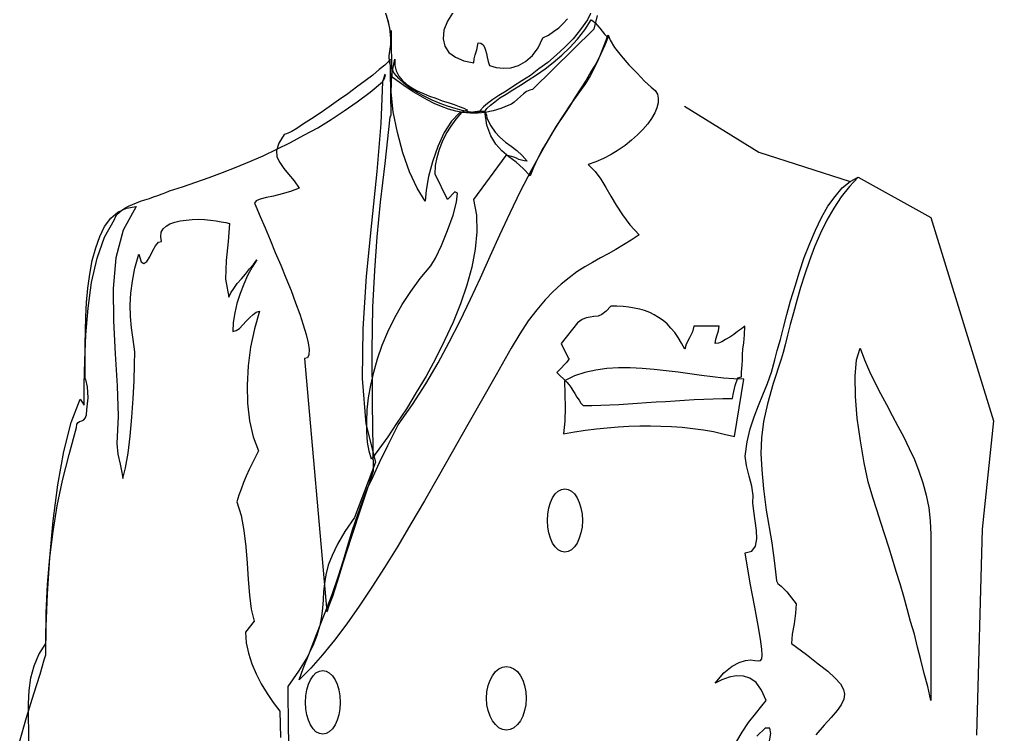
# Model space of a CAD drawing. Extents: x 3887 to 4506, y 5231 to 7083.
# Drawn here: x 3939 to 4506, y 6412 to 6828 of the extents above; entities that cross this region are included whole.
import ezdxf

# ---------------------------------------------------------------- set-up
doc = ezdxf.new("R2010")
doc.units = 0
doc.header["$LTSCALE"] = 1270
doc.header["$MEASUREMENT"] = 0
doc.layers.get('0').update_dxf_attribs({"linetype": 'CONTINUOUS'})

msp = doc.modelspace()

# ---------------------------------------------------------------- linework, layer by layer
at = {"linetype": 'CONTINUOUS'}
for p, q in [((4272.79, 6835.12), (4269.41, 6827.95)), ((4153.51, 6826.96), (4151.32, 6833.53)), ((4154.3, 6823.37), (4152.31, 6830.94)), ((4191.74, 6833.53), (4187.96, 6827.36)), ((4274.99, 6830.55), (4273.19, 6822.57)), ((4154.91, 6819.99), (4153.51, 6826.96)), ((4187.96, 6827.36), (4185.77, 6821.98)), ((4252.68, 6823.37), (4255.27, 6825.96)), ((4255.27, 6825.96), (4257.86, 6828.55)), ((4269.41, 6827.95), (4265.42, 6822.38)), ((4267.81, 6822.18), (4271.6, 6827.95)), ((4271.6, 6827.95), (4272.6, 6827.55)), ((4272.6, 6827.55), (4273.79, 6826.36)), ((4273.79, 6826.36), (4275.18, 6824.77)), ((4275.18, 6824.77), (4276.58, 6823.17)), ((4155.1, 6815.21), (4154.3, 6823.37)), ((4154.91, 6813.62), (4154.91, 6819.99)), ((4155.1, 6821.78), (4155.1, 6815.21)), ((4155.7, 6794.7), (4155.1, 6821.78)), ((4185.77, 6821.98), (4185.37, 6817)), ((4273.19, 6822.57), (4237.34, 6787.53)), ((4243.32, 6817.6), (4246.71, 6819.19)), ((4246.71, 6819.19), (4249.7, 6821.18)), ((4249.7, 6821.18), (4252.68, 6823.37)), ((4265.42, 6822.38), (4261.04, 6817)), ((4263.63, 6816.8), (4267.81, 6822.18)), ((4276.58, 6823.17), (4277.97, 6821.38)), ((4277.97, 6821.38), (4279.37, 6819.79)), ((4279.37, 6819.79), (4280.56, 6818.59)), ((4281.55, 6818.19), (4279.56, 6813.22)), ((4280.36, 6816.2), (4281.16, 6818.59)), ((4280.56, 6818.59), (4281.55, 6818.19)), ((4281.16, 6818.59), (4281.55, 6819.39)), ((4281.55, 6819.39), (4282.55, 6816.2)), ((4153.91, 6807.04), (4154.91, 6813.62)), ((4185.37, 6817), (4186.37, 6812.62)), ((4186.37, 6812.62), (4188.76, 6809.03)), ((4204.89, 6810.63), (4205.68, 6814.61)), ((4205.68, 6814.61), (4207.27, 6814.41)), ((4207.27, 6814.41), (4208.67, 6813.41)), ((4208.67, 6813.41), (4209.47, 6812.22)), ((4209.47, 6812.22), (4210.06, 6810.43)), ((4240.73, 6811.82), (4243.32, 6817.6)), ((4256.26, 6812.22), (4251.29, 6807.64)), ((4261.04, 6817), (4256.26, 6812.22)), ((4259.05, 6812.02), (4263.63, 6816.8)), ((4279.56, 6813.22), (4277.17, 6808.24)), ((4277.17, 6808.24), (4278.97, 6812.62)), ((4278.97, 6812.62), (4280.36, 6816.2)), ((4282.55, 6816.2), (4285.14, 6812.02)), ((4154.11, 6803.46), (4153.91, 6807.04)), ((4188.76, 6809.03), (4192.54, 6806.25)), ((4203.5, 6805.25), (4204.09, 6807.64)), ((4204.09, 6807.64), (4204.89, 6810.63)), ((4210.06, 6810.43), (4210.66, 6808.44)), ((4210.66, 6808.44), (4211.06, 6806.25)), ((4233.36, 6803.86), (4237.34, 6807.25)), ((4237.34, 6807.25), (4240.73, 6811.82)), ((4251.29, 6807.64), (4246.31, 6803.26)), ((4249.49, 6803.26), (4254.48, 6807.44)), ((4254.48, 6807.44), (4259.05, 6812.02)), ((4277.17, 6808.24), (4274.59, 6803.06)), ((4275.18, 6803.66), (4277.17, 6808.24)), ((4285.14, 6812.02), (4289.12, 6807.04)), ((4289.12, 6807.04), (4293.5, 6801.87)), ((4151.32, 6801.67), (4148.14, 6799.08)), ((4153.31, 6803.66), (4151.32, 6801.67)), ((4154.51, 6805.05), (4153.31, 6803.66)), ((4155.1, 6800.27), (4154.11, 6803.46)), ((4154.7, 6798.48), (4154.51, 6805.05)), ((4155.5, 6796.49), (4157.3, 6805.05)), ((4157.3, 6805.05), (4157.3, 6801.47)), ((4157.3, 6801.47), (4158.09, 6798.28)), ((4192.54, 6806.25), (4197.32, 6804.25)), ((4197.32, 6804.25), (4203.29, 6803.06)), ((4203.29, 6803.06), (4203.5, 6805.25)), ((4211.06, 6806.25), (4211.65, 6803.86)), ((4211.65, 6803.86), (4212.45, 6801.47)), ((4212.45, 6801.47), (4216.24, 6800.27)), ((4224.81, 6800.08), (4229.19, 6801.47)), ((4229.19, 6801.47), (4233.36, 6803.86)), ((4246.31, 6803.26), (4241.13, 6799.48)), ((4244.72, 6799.48), (4249.49, 6803.26)), ((4274.59, 6803.06), (4271.6, 6798.08)), ((4272.99, 6798.88), (4275.18, 6803.66)), ((4293.5, 6801.87), (4298.28, 6796.89)), ((4144.36, 6795.89), (4139.98, 6792.5)), ((4148.14, 6799.08), (4144.36, 6795.89)), ((4151.32, 6796.29), (4150.13, 6791.91)), ((4151.12, 6793.9), (4151.72, 6796.09)), ((4151.72, 6796.09), (4151.32, 6796.29)), ((4154.91, 6784.94), (4154.7, 6798.48)), ((4156.9, 6796.89), (4155.1, 6800.27)), ((4155.1, 6785.94), (4155.5, 6796.49)), ((4159.48, 6793.9), (4156.9, 6796.89)), ((4158.09, 6798.28), (4159.48, 6795.29)), ((4159.48, 6795.29), (4161.47, 6792.9)), ((4216.24, 6800.27), (4220.42, 6799.87)), ((4220.42, 6799.87), (4224.81, 6800.08)), ((4236.15, 6795.69), (4231.18, 6792.5)), ((4234.95, 6792.9), (4239.73, 6796.09)), ((4241.13, 6799.48), (4236.15, 6795.69)), ((4239.73, 6796.09), (4244.72, 6799.48)), ((4271.6, 6798.08), (4268.61, 6792.9)), ((4270.6, 6794.5), (4272.99, 6798.88)), ((4298.28, 6796.89), (4302.67, 6792.31)), ((4139.98, 6792.5), (4135, 6788.92)), ((4142.77, 6785.94), (4150.13, 6791.91)), ((4150.13, 6791.91), (4149.13, 6767.61)), ((4150.13, 6791.91), (4151.12, 6793.9)), ((4159.68, 6791.71), (4155.7, 6794.7)), ((4162.67, 6790.91), (4159.48, 6793.9)), ((4163.87, 6788.92), (4159.68, 6791.71)), ((4161.47, 6792.9), (4164.06, 6790.51)), ((4166.26, 6788.12), (4162.67, 6790.91)), ((4164.06, 6790.51), (4167.05, 6788.52)), ((4226, 6787.33), (4230.38, 6789.92)), ((4231.18, 6792.5), (4226.4, 6789.32)), ((4230.38, 6789.92), (4234.95, 6792.9)), ((4259.45, 6778.57), (4268.41, 6790.91)), ((4268.61, 6792.9), (4265.42, 6787.93)), ((4268.41, 6790.91), (4270.6, 6794.5)), ((4302.67, 6792.31), (4306.45, 6788.92)), ((4129.82, 6784.94), (4124.45, 6781.16)), ((4135, 6788.92), (4129.82, 6784.94)), ((4135.2, 6780.36), (4142.77, 6785.94)), ((4155.1, 6772.79), (4154.91, 6784.94)), ((4156.29, 6774.39), (4155.1, 6785.94)), ((4167.85, 6786.13), (4163.87, 6788.92)), ((4170.24, 6785.73), (4166.26, 6788.12)), ((4167.05, 6788.52), (4170.24, 6786.73)), ((4172.03, 6783.74), (4167.85, 6786.13)), ((4170.24, 6786.73), (4173.83, 6785.14)), ((4174.62, 6783.34), (4170.24, 6785.73)), ((4173.83, 6785.14), (4177.41, 6783.55)), ((4217.83, 6783.95), (4214.25, 6781.56)), ((4222.02, 6786.53), (4217.83, 6783.95)), ((4218.43, 6782.55), (4222.02, 6784.74)), ((4226.4, 6789.32), (4222.02, 6786.53)), ((4222.02, 6784.74), (4226, 6787.33)), ((4232.17, 6784.94), (4230.38, 6783.34)), ((4233.96, 6786.34), (4232.17, 6784.94)), ((4235.75, 6787.13), (4233.96, 6786.34)), ((4237.34, 6787.53), (4235.75, 6787.13)), ((4265.42, 6787.93), (4262.04, 6782.75)), ((4306.45, 6788.92), (4308.84, 6786.93)), ((4308.84, 6786.93), (4310.23, 6784.74)), ((4310.23, 6784.74), (4310.63, 6782.35)), ((4124.45, 6781.16), (4119.07, 6777.37)), ((4127.63, 6774.98), (4135.2, 6780.36)), ((4176.01, 6781.35), (4172.03, 6783.74)), ((4179, 6781.16), (4174.62, 6783.34)), ((4180.2, 6779.36), (4176.01, 6781.35)), ((4177.41, 6783.55), (4181.19, 6782.35)), ((4183.58, 6779.36), (4179, 6781.16)), ((4184.37, 6777.57), (4180.2, 6779.36)), ((4181.19, 6782.35), (4184.77, 6780.95)), ((4187.96, 6777.77), (4183.58, 6779.36)), ((4184.77, 6780.95), (4188.36, 6779.96)), ((4188.36, 6779.96), (4191.74, 6778.77)), ((4191.74, 6778.77), (4194.73, 6777.57)), ((4211.26, 6779.36), (4208.87, 6777.37)), ((4210.86, 6776.38), (4212.85, 6778.37)), ((4214.25, 6781.56), (4211.26, 6779.36)), ((4212.85, 6778.37), (4215.44, 6780.36)), ((4215.44, 6780.36), (4218.43, 6782.55)), ((4223.61, 6778.37), (4219.03, 6776.38)), ((4225.2, 6778.96), (4223.61, 6778.37)), ((4226.8, 6780.16), (4225.2, 6778.96)), ((4228.58, 6781.75), (4226.8, 6780.16)), ((4230.38, 6783.34), (4228.58, 6781.75)), ((4251.29, 6766.02), (4259.45, 6778.57)), ((4262.04, 6782.75), (4258.86, 6777.57)), ((4310.63, 6779.76), (4309.84, 6776.78)), ((4310.63, 6782.35), (4310.63, 6779.76)), ((4113.69, 6773.59), (4108.71, 6770.4)), ((4119.07, 6777.37), (4113.69, 6773.59)), ((4120.06, 6770), (4127.63, 6774.98)), ((4154.51, 6771.4), (4155.1, 6772.79)), ((4158.69, 6762.43), (4156.29, 6774.39)), ((4188.56, 6775.98), (4184.37, 6777.57)), ((4192.34, 6776.38), (4187.96, 6777.77)), ((4192.74, 6774.79), (4188.56, 6775.98)), ((4194.73, 6773.59), (4190.15, 6769.01)), ((4196.52, 6775.18), (4192.34, 6776.38)), ((4196.92, 6773.99), (4192.74, 6774.79)), ((4192.94, 6770.2), (4196.33, 6773.99)), ((4194.73, 6777.57), (4197.32, 6776.57)), ((4199.51, 6775.38), (4194.73, 6773.59)), ((4196.33, 6773.99), (4199.71, 6774.19)), ((4200.11, 6774.39), (4196.52, 6775.18)), ((4201.11, 6773.59), (4196.92, 6773.99)), ((4197.32, 6776.57), (4199.51, 6775.38)), ((4199.71, 6774.19), (4202.7, 6774.39)), ((4203.5, 6773.99), (4200.11, 6774.39)), ((4205.49, 6773.59), (4201.11, 6773.59)), ((4202.7, 6774.39), (4205.28, 6774.79)), ((4206.08, 6773.79), (4203.5, 6773.99)), ((4205.28, 6774.79), (4207.27, 6774.79)), ((4209.87, 6773.99), (4205.49, 6773.59)), ((4207.08, 6775.38), (4206.08, 6773.79)), ((4208.87, 6777.37), (4207.08, 6775.38)), ((4207.27, 6774.79), (4208.87, 6774.79)), ((4208.87, 6774.79), (4209.87, 6773.99)), ((4209.66, 6774.58), (4210.86, 6776.38)), ((4210.86, 6766.62), (4209.66, 6774.58)), ((4214.44, 6774.98), (4209.87, 6773.99)), ((4209.87, 6773.99), (4210.66, 6772.79)), ((4210.66, 6772.79), (4210.86, 6770.8)), ((4219.03, 6776.38), (4214.44, 6774.98)), ((4258.86, 6777.57), (4255.47, 6772.4)), ((4308.64, 6773.79), (4306.65, 6770.6)), ((4309.84, 6776.78), (4308.64, 6773.79)), ((4325.97, 6777.69), (4369.28, 6751.06)), ((4104.13, 6767.42), (4100.15, 6764.82)), ((4108.71, 6770.4), (4104.13, 6767.42)), ((4112.3, 6765.22), (4120.06, 6770)), ((4149.13, 6767.61), (4146.74, 6739.74)), ((4151.52, 6744.32), (4154.51, 6771.4)), ((4190.15, 6769.01), (4185.97, 6762.43)), ((4189.95, 6766.02), (4192.94, 6770.2)), ((4210.86, 6770.8), (4213.05, 6766.22)), ((4252.09, 6767.42), (4248.9, 6762.24)), ((4255.47, 6772.4), (4252.09, 6767.42)), ((4304.46, 6767.42), (4301.67, 6764.23)), ((4306.65, 6770.6), (4304.46, 6767.42)), ((4092.78, 6761.24), (4089.59, 6756.27)), ((4094.18, 6761.64), (4092.78, 6761.24)), ((4096.77, 6762.83), (4094.18, 6761.64)), ((4100.15, 6764.82), (4096.77, 6762.83)), ((4104.33, 6760.84), (4112.3, 6765.22)), ((4161.87, 6750.49), (4158.69, 6762.43)), ((4185.97, 6762.43), (4182.19, 6754.28)), ((4184.98, 6757.26), (4187.16, 6761.64)), ((4187.16, 6761.64), (4189.95, 6766.02)), ((4213.05, 6760.44), (4210.86, 6766.62)), ((4213.05, 6766.22), (4215.64, 6762.64)), ((4215.64, 6762.64), (4218.43, 6759.65)), ((4243.92, 6753.48), (4251.29, 6766.02)), ((4248.9, 6762.24), (4245.91, 6757.26)), ((4301.67, 6764.23), (4298.48, 6761.04)), ((4089.59, 6756.27), (4088.4, 6751.89)), ((4088.6, 6752.68), (4096.56, 6756.66)), ((4096.56, 6756.66), (4104.33, 6760.84)), ((4183.18, 6752.68), (4184.98, 6757.26)), ((4216.04, 6755.66), (4213.05, 6760.44)), ((4219.63, 6751.68), (4216.04, 6755.66)), ((4218.43, 6759.65), (4221.62, 6756.86)), ((4221.62, 6756.86), (4225, 6754.47)), ((4245.91, 6757.26), (4242.92, 6752.08)), ((4295.09, 6757.86), (4291.31, 6754.87)), ((4298.48, 6761.04), (4295.09, 6757.86)), ((4080.64, 6748.89), (4088.6, 6752.68)), ((4088.4, 6751.89), (4088.6, 6748.3)), ((4165.86, 6739.53), (4161.87, 6750.49)), ((4182.19, 6754.28), (4179.2, 6745.31)), ((4181.79, 6747.9), (4183.18, 6752.68)), ((4223.61, 6748.3), (4219.63, 6751.68)), ((4225, 6754.47), (4228.18, 6751.89)), ((4228.18, 6751.89), (4231.37, 6749.1)), ((4236.95, 6740.93), (4243.92, 6753.48)), ((4242.92, 6752.08), (4240.33, 6747.11)), ((4287.33, 6752.08), (4283.15, 6749.69)), ((4291.31, 6754.87), (4287.33, 6752.08)), ((4369.28, 6751.06), (4422.34, 6733.96)), ((4064.9, 6742.32), (4072.87, 6745.51)), ((4072.87, 6745.51), (4080.64, 6748.89)), ((4088.6, 6748.3), (4090.19, 6744.91)), ((4090.19, 6744.91), (4092.58, 6741.53)), ((4148.93, 6721.82), (4151.52, 6744.32)), ((4179.2, 6745.31), (4176.81, 6736.74)), ((4180.99, 6743.12), (4181.79, 6747.9)), ((4221.81, 6749.1), (4203.1, 6723.41)), ((4223.61, 6748.89), (4221.81, 6749.1)), ((4225.2, 6748.5), (4223.61, 6748.89)), ((4227.79, 6745.11), (4223.61, 6748.3)), ((4226.59, 6748.1), (4225.2, 6748.5)), ((4227.99, 6747.5), (4226.59, 6748.1)), ((4231.97, 6741.53), (4227.79, 6745.11)), ((4229.38, 6746.71), (4227.99, 6747.5)), ((4230.97, 6746.31), (4229.38, 6746.71)), ((4232.56, 6745.91), (4230.97, 6746.31)), ((4231.37, 6749.1), (4234.36, 6745.71)), ((4234.36, 6745.71), (4232.56, 6745.91)), ((4240.33, 6747.11), (4237.95, 6742.13)), ((4274.19, 6745.31), (4269.81, 6743.72)), ((4278.77, 6747.3), (4274.19, 6745.31)), ((4283.15, 6749.69), (4278.77, 6747.3)), ((4049.17, 6736.15), (4056.94, 6739.14)), ((4056.94, 6739.14), (4064.9, 6742.32)), ((4092.58, 6741.53), (4095.37, 6738.14)), ((4146.74, 6739.74), (4143.56, 6709.67)), ((4170.24, 6729.98), (4165.86, 6739.53)), ((4180.79, 6738.14), (4180.99, 6743.12)), ((4230.38, 6728.19), (4236.95, 6740.93)), ((4235.95, 6737.14), (4231.97, 6741.53)), ((4237.95, 6742.13), (4235.95, 6737.14)), ((4269.81, 6743.72), (4273.79, 6739.74)), ((4273.79, 6739.74), (4277.17, 6735.15)), ((4033.64, 6730.77), (4041.41, 6733.56)), ((4041.41, 6733.56), (4049.17, 6736.15)), ((4095.37, 6738.14), (4098.56, 6734.36)), ((4098.56, 6734.36), (4101.55, 6729.98)), ((4176.81, 6736.74), (4175.42, 6728.78)), ((4187.96, 6723.41), (4180.79, 6738.14)), ((4277.17, 6735.15), (4280.16, 6730.37)), ((4417.77, 6730.18), (4422.34, 6733.96)), ((4427.12, 6736.35), (4421.94, 6730.98)), ((4422.34, 6733.96), (4427.12, 6736.35)), ((4422.34, 6733.96), (4427.12, 6736.35)), ((4427.12, 6736.35), (4469.34, 6712.85)), ((4021.69, 6726.6), (4023.88, 6727.39)), ((4023.88, 6727.39), (4026.07, 6728.38)), ((4026.07, 6728.38), (4033.64, 6730.77)), ((4096.56, 6727.98), (4091.59, 6726.6)), ((4101.55, 6729.98), (4096.56, 6727.98)), ((4174.82, 6722.41), (4170.24, 6729.98)), ((4175.42, 6728.78), (4174.82, 6722.41)), ((4192.14, 6727.79), (4187.96, 6723.41)), ((4193.74, 6726.99), (4192.14, 6727.79)), ((4224.41, 6715.64), (4230.38, 6728.19)), ((4280.16, 6730.37), (4282.95, 6725.4)), ((4413.58, 6725.2), (4417.77, 6730.18)), ((4421.94, 6730.98), (4417.17, 6725)), ((4006.76, 6721.42), (4009.14, 6722.41)), ((4009.14, 6722.41), (4011.73, 6723.21)), ((4011.73, 6723.21), (4014.32, 6724)), ((4014.32, 6724), (4016.71, 6725)), ((4016.71, 6725), (4019.3, 6725.8)), ((4019.3, 6725.8), (4021.69, 6726.6)), ((4076.45, 6722.61), (4075.46, 6721.21)), ((4078.84, 6723.6), (4076.45, 6722.61)), ((4082.42, 6724.6), (4078.84, 6723.6)), ((4086.61, 6725.4), (4082.42, 6724.6)), ((4091.59, 6726.6), (4086.61, 6725.4)), ((4146.94, 6701.7), (4148.93, 6721.82)), ((4191.15, 6714.24), (4193.14, 6721.82)), ((4193.14, 6721.82), (4193.74, 6726.99)), ((4203.1, 6723.41), (4204.69, 6714.24)), ((4282.95, 6725.4), (4286.14, 6720.02)), ((4409.4, 6719.43), (4413.58, 6725.2)), ((4417.17, 6725), (4412.79, 6718.43)), ((3991.82, 6712.45), (3996, 6716.04)), ((3995.4, 6714.64), (3996.8, 6716.04)), ((3996, 6716.04), (4000.98, 6718.43)), ((3996.8, 6716.04), (3998.19, 6717.23)), ((3998.19, 6717.23), (3999.99, 6718.43)), ((4006.55, 6719.22), (3998.99, 6705.48)), ((3999.99, 6718.43), (4002.17, 6719.43)), ((4000.98, 6718.43), (4006.55, 6719.22)), ((4002.17, 6719.43), (4004.37, 6720.42)), ((4004.37, 6720.42), (4006.76, 6721.42)), ((4075.46, 6721.21), (4076.26, 6719.43)), ((4076.26, 6719.43), (4078.84, 6713.45)), ((4286.14, 6720.02), (4289.72, 6714.45)), ((4405.62, 6712.85), (4409.4, 6719.43)), ((4412.79, 6718.43), (4408.8, 6711.26)), ((3988.23, 6707.68), (3991.82, 6712.45)), ((3988.23, 6701.5), (3994.01, 6711.66)), ((3994.01, 6711.66), (3994.61, 6713.25)), ((3994.61, 6713.25), (3995.4, 6714.64)), ((4026.27, 6709.27), (4029.05, 6710.26)), ((4029.05, 6710.26), (4032.24, 6711.06)), ((4032.24, 6711.06), (4035.63, 6711.45)), ((4035.63, 6711.45), (4039.21, 6711.66)), ((4039.21, 6711.66), (4042.8, 6711.85)), ((4042.8, 6711.85), (4046.38, 6711.66)), ((4046.38, 6711.66), (4049.97, 6711.45)), ((4049.97, 6711.45), (4053.15, 6711.06)), ((4053.15, 6711.06), (4056.14, 6710.46)), ((4056.14, 6710.46), (4058.73, 6710.07)), ((4078.84, 6713.45), (4081.63, 6706.88)), ((4187.96, 6705.29), (4191.15, 6714.24)), ((4204.69, 6714.24), (4204.89, 6704.49)), ((4218.43, 6702.9), (4224.41, 6715.64)), ((4289.72, 6714.45), (4294.1, 6708.67)), ((4402.23, 6705.48), (4405.62, 6712.85)), ((4408.8, 6711.26), (4405.02, 6703.69)), ((4469.34, 6712.85), (4505.86, 6594.56)), ((3985.45, 6701.9), (3988.23, 6707.68)), ((3998.99, 6705.48), (3994.81, 6689.35)), ((4021.09, 6704.29), (4022.29, 6706.28)), ((4022.29, 6706.28), (4024.08, 6707.87)), ((4024.08, 6707.87), (4026.27, 6709.27)), ((4058.73, 6710.07), (4060.92, 6709.46)), ((4060.92, 6709.46), (4060.12, 6698.92)), ((4081.63, 6706.88), (4084.62, 6699.91)), ((4143.56, 6709.67), (4140.57, 6678.8)), ((4184.37, 6696.53), (4187.96, 6705.29)), ((4204.89, 6704.49), (4204.09, 6694.53)), ((4294.1, 6708.67), (4299.48, 6702.9)), ((4398.85, 6697.72), (4402.23, 6705.48)), ((3983.06, 6695.33), (3985.45, 6701.9)), ((3983.85, 6689.15), (3988.23, 6701.5)), ((4019.7, 6698.52), (4021.29, 6698.92)), ((4020.9, 6701.7), (4021.09, 6704.29)), ((4021.29, 6698.92), (4020.9, 6701.7)), ((4060.12, 6698.92), (4058.93, 6687.96)), ((4084.62, 6699.91), (4087.6, 6692.54)), ((4145.54, 6681.99), (4146.94, 6701.7)), ((4212.65, 6690.35), (4218.43, 6702.9)), ((4294.9, 6699.71), (4290.31, 6696.92)), ((4299.48, 6702.9), (4294.9, 6699.71)), ((4405.02, 6703.69), (4401.64, 6695.92)), ((3981.07, 6687.96), (3983.06, 6695.33)), ((4014.52, 6689.95), (4016.12, 6693.34)), ((4016.12, 6693.34), (4017.91, 6696.32)), ((4017.91, 6696.32), (4019.7, 6698.52)), ((4180.99, 6689.15), (4184.37, 6696.53)), ((4204.09, 6694.53), (4202.1, 6683.98)), ((4285.93, 6694.33), (4281.36, 6691.75)), ((4290.31, 6696.92), (4285.93, 6694.33)), ((4395.66, 6689.55), (4398.85, 6697.72)), ((4401.64, 6695.92), (4398.64, 6687.96)), ((3979.67, 6680), (3981.07, 6687.96)), ((3980.67, 6675.01), (3983.85, 6689.15)), ((3994.81, 6689.35), (3993.22, 6671.63)), ((4005.76, 6683.38), (4008.15, 6691.54)), ((4008.15, 6691.54), (4009.54, 6687.16)), ((4012.73, 6687.36), (4014.52, 6689.95)), ((4058.93, 6687.96), (4058.53, 6677)), ((4076.85, 6688.16), (4074.06, 6683.98)), ((4074.86, 6685.57), (4076.85, 6688.16)), ((4087.6, 6692.54), (4090.79, 6685.17)), ((4178.21, 6684.77), (4180.99, 6689.15)), ((4207.08, 6677.8), (4212.65, 6690.35)), ((4276.98, 6689.35), (4272.39, 6686.77)), ((4281.36, 6691.75), (4276.98, 6689.35)), ((4392.88, 6681.19), (4395.66, 6689.55)), ((4398.64, 6687.96), (4396.06, 6680)), ((4004.37, 6675.81), (4005.76, 6683.38)), ((4009.54, 6687.16), (4011.14, 6686.17)), ((4011.14, 6686.17), (4012.73, 6687.36)), ((4070.28, 6680), (4072.67, 6682.98)), ((4074.06, 6683.98), (4071.48, 6679.2)), ((4072.67, 6682.98), (4074.86, 6685.57)), ((4090.79, 6685.17), (4093.78, 6677.8)), ((4144.36, 6660.68), (4145.54, 6681.99)), ((4172.03, 6677.4), (4178.21, 6684.77)), ((4202.1, 6683.98), (4199.12, 6673.42)), ((4267.81, 6684.17), (4263.24, 6681.19)), ((4272.39, 6686.77), (4267.81, 6684.17)), ((3978.47, 6671.83), (3979.67, 6680)), ((4058.53, 6677), (4060.52, 6666.46)), ((4065.5, 6674.42), (4067.89, 6677.21)), ((4067.89, 6677.21), (4070.28, 6680)), ((4071.48, 6679.2), (4069.28, 6674.02)), ((4093.78, 6677.8), (4096.77, 6670.44)), ((4140.57, 6678.8), (4138.58, 6648.13)), ((4166.45, 6669.84), (4172.03, 6677.4)), ((4201.3, 6665.26), (4207.08, 6677.8)), ((4258.65, 6677.8), (4254.08, 6674.02)), ((4263.24, 6681.19), (4258.65, 6677.8)), ((4390.28, 6672.83), (4392.88, 6681.19)), ((4396.06, 6680), (4393.47, 6672.23)), ((3977.68, 6663.47), (3978.47, 6671.83)), ((3978.68, 6660.08), (3980.67, 6675.01)), ((3993.22, 6671.63), (3993.41, 6652.71)), ((4003.57, 6668.85), (4004.37, 6675.81)), ((4061.72, 6669.04), (4063.51, 6671.63)), ((4063.51, 6671.63), (4065.5, 6674.42)), ((4069.28, 6674.02), (4067.09, 6668.64)), ((4096.77, 6670.44), (4099.35, 6663.27)), ((4199.12, 6673.42), (4195.53, 6662.67)), ((4254.08, 6674.02), (4249.3, 6669.64)), ((4387.7, 6664.46), (4390.28, 6672.83)), ((4393.47, 6672.23), (4391.28, 6664.66)), ((4003.17, 6662.07), (4003.57, 6668.85)), ((4060.52, 6666.46), (4061.72, 6669.04)), ((4067.09, 6668.64), (4065.3, 6662.87)), ((4161.47, 6662.27), (4166.45, 6669.84)), ((4195.33, 6652.71), (4201.3, 6665.26)), ((4244.72, 6664.86), (4239.94, 6659.09)), ((4249.3, 6669.64), (4244.72, 6664.86)), ((3977.28, 6655.1), (3977.68, 6663.47)), ((3977.28, 6644.55), (3978.68, 6660.08)), ((4003.37, 6655.3), (4003.17, 6662.07)), ((4065.3, 6662.87), (4064.11, 6657.29)), ((4099.35, 6663.27), (4101.95, 6656.7)), ((4143.96, 6635.39), (4144.36, 6660.68)), ((4157.09, 6654.31), (4161.47, 6662.27)), ((4195.53, 6662.67), (4191.15, 6651.92)), ((4239.94, 6659.09), (4234.95, 6652.71)), ((4282.95, 6661.27), (4280.36, 6658.29)), ((4286.54, 6661.27), (4282.95, 6661.27)), ((4290.12, 6661.08), (4286.54, 6661.27)), ((4293.5, 6660.68), (4290.12, 6661.08)), ((4296.69, 6660.08), (4293.5, 6660.68)), ((4299.88, 6659.48), (4296.69, 6660.08)), ((4302.67, 6658.69), (4299.88, 6659.48)), ((4385.5, 6656.49), (4387.7, 6664.46)), ((4391.28, 6664.66), (4389.29, 6657.29)), ((3977.08, 6646.94), (3977.28, 6655.1)), ((4003.97, 6648.73), (4003.37, 6655.3)), ((4064.11, 6657.29), (4063.11, 6651.71)), ((4070.68, 6652.51), (4072.67, 6654.5)), ((4072.67, 6654.5), (4074.66, 6656.49)), ((4074.66, 6656.49), (4076.45, 6657.69)), ((4078.44, 6658.29), (4075.46, 6648.13)), ((4076.45, 6657.69), (4078.44, 6658.29)), ((4101.95, 6656.7), (4103.94, 6650.33)), ((4153.11, 6646.34), (4157.09, 6654.31)), ((4266.22, 6653.51), (4263.63, 6651.52)), ((4268.61, 6654.5), (4266.22, 6653.51)), ((4271, 6654.9), (4268.61, 6654.5)), ((4273.19, 6655.3), (4271, 6654.9)), ((4275.58, 6655.5), (4273.19, 6655.3)), ((4277.78, 6656.49), (4275.58, 6655.5)), ((4280.36, 6658.29), (4277.78, 6656.49)), ((4305.65, 6657.49), (4302.67, 6658.69)), ((4308.24, 6656.3), (4305.65, 6657.49)), ((4310.83, 6654.71), (4308.24, 6656.3)), ((4313.42, 6652.91), (4310.83, 6654.71)), ((4383.51, 6648.93), (4385.5, 6656.49)), ((4389.29, 6657.29), (4387.49, 6650.52)), ((3993.41, 6652.71), (3994.41, 6633.59)), ((4004.76, 6641.76), (4003.97, 6648.73)), ((4063.11, 6651.71), (4062.91, 6646.54)), ((4064.9, 6647.14), (4066.69, 6648.33)), ((4066.69, 6648.33), (4068.69, 6650.33)), ((4068.69, 6650.33), (4070.68, 6652.51)), ((4075.46, 6648.13), (4073.26, 6637.38)), ((4103.94, 6650.33), (4105.53, 6644.75)), ((4138.58, 6648.13), (4138.18, 6619.06)), ((4191.15, 6651.92), (4186.17, 6641.17)), ((4188.96, 6640.37), (4195.33, 6652.71)), ((4234.95, 6652.71), (4229.98, 6645.15)), ((4263.63, 6651.52), (4254.08, 6639.57)), ((4315.81, 6650.92), (4313.42, 6652.91)), ((4317.99, 6648.53), (4315.81, 6650.92)), ((4320.19, 6645.94), (4317.99, 6648.53)), ((4331.34, 6649.53), (4330.54, 6646.34)), ((4346.07, 6649.53), (4331.34, 6649.53)), ((4345.67, 6646.94), (4346.07, 6649.53)), ((4359.02, 6648.13), (4356.83, 6646.54)), ((4361.01, 6649.53), (4359.02, 6648.13)), ((4360.82, 6644.55), (4361.01, 6649.53)), ((4381.72, 6641.76), (4383.51, 6648.93)), ((4387.49, 6650.52), (4385.9, 6644.35)), ((3976.69, 6629.61), (3977.28, 6644.55)), ((3976.88, 6638.97), (3977.08, 6646.94)), ((4062.91, 6646.54), (4064.9, 6647.14)), ((4105.53, 6644.75), (4106.72, 6639.97)), ((4149.92, 6638.57), (4153.11, 6646.34)), ((4229.98, 6645.15), (4225, 6636.78)), ((4322.18, 6642.95), (4320.19, 6645.94)), ((4324.17, 6639.77), (4322.18, 6642.95)), ((4328.75, 6642.76), (4326.96, 6639.17)), ((4330.54, 6646.34), (4328.75, 6642.76)), ((4344.08, 6641.96), (4344.88, 6644.55)), ((4344.88, 6644.55), (4345.67, 6646.94)), ((4352.25, 6643.16), (4349.86, 6641.76)), ((4354.64, 6644.75), (4352.25, 6643.16)), ((4356.83, 6646.54), (4354.64, 6644.75)), ((4360.42, 6639.97), (4360.82, 6644.55)), ((4385.9, 6644.35), (4384.51, 6638.78)), ((3976.88, 6631.41), (3976.88, 6638.97)), ((4005.76, 6634.59), (4004.76, 6641.76)), ((4073.26, 6637.38), (4071.88, 6626.42)), ((4106.72, 6639.97), (4107.32, 6635.99)), ((4147.14, 6630.61), (4149.92, 6638.57)), ((4186.17, 6641.17), (4180.99, 6630.61)), ((4182.38, 6628.22), (4188.96, 6640.37)), ((4225, 6636.78), (4216.24, 6621.25)), ((4254.08, 6639.57), (4258.25, 6631.2)), ((4326.16, 6636.18), (4324.17, 6639.77)), ((4326.96, 6639.17), (4326.16, 6636.18)), ((4343.68, 6639.57), (4344.08, 6641.96)), ((4345.67, 6639.77), (4343.68, 6639.57)), ((4347.67, 6640.56), (4345.67, 6639.77)), ((4349.86, 6641.76), (4347.67, 6640.56)), ((4359.81, 6636.18), (4360.42, 6639.97)), ((4379.93, 6635.39), (4381.72, 6641.76)), ((4384.51, 6638.78), (4383.32, 6634.19)), ((4426.13, 6630.01), (4428.12, 6636.78)), ((4428.12, 6636.78), (4430.71, 6630.01)), ((3976.88, 6624.64), (3976.88, 6631.41)), ((3994.41, 6633.59), (3995.61, 6614.88)), ((4005.56, 6627.22), (4005.76, 6634.59)), ((4106.33, 6631.2), (4104.53, 6630.8)), ((4104.53, 6630.8), (4117.67, 6483.25)), ((4107.12, 6633), (4106.33, 6631.2)), ((4107.32, 6635.99), (4107.12, 6633)), ((4144.16, 6604.32), (4143.96, 6635.39)), ((4258.25, 6631.2), (4258.65, 6630.8)), ((4258.65, 6630.8), (4258.25, 6629.81)), ((4359.62, 6633.2), (4359.81, 6636.18)), ((4359.62, 6630.21), (4359.62, 6633.2)), ((4378.53, 6630.01), (4379.93, 6635.39)), ((4383.32, 6634.19), (4382.12, 6630.41)), ((3976.29, 6615.67), (3976.69, 6629.61)), ((4005.36, 6617.87), (4005.56, 6627.22)), ((4071.88, 6626.42), (4071.27, 6615.27)), ((4144.95, 6622.84), (4147.14, 6630.61)), ((4175.21, 6616.07), (4182.38, 6628.22)), ((4180.99, 6630.61), (4175.42, 6620.45)), ((4254.27, 6625.43), (4252.88, 6624.03)), ((4255.86, 6627.03), (4254.27, 6625.43)), ((4257.26, 6628.41), (4255.86, 6627.03)), ((4258.25, 6629.81), (4257.26, 6628.41)), ((4280.76, 6625.03), (4274.19, 6624.03)), ((4287.53, 6625.43), (4280.76, 6625.03)), ((4294.3, 6625.43), (4287.53, 6625.43)), ((4301.27, 6625.03), (4294.3, 6625.43)), ((4308.24, 6624.43), (4301.27, 6625.03)), ((4359.02, 6623.04), (4359.42, 6626.63)), ((4359.42, 6626.63), (4359.62, 6630.21)), ((4376.54, 6622.84), (4378.53, 6630.01)), ((4382.12, 6630.41), (4377.54, 6616.27)), ((4425.33, 6620.45), (4426.13, 6630.01)), ((4430.71, 6630.01), (4433.7, 6623.24)), ((3976.88, 6618.66), (3976.88, 6624.64)), ((4143.16, 6615.27), (4144.95, 6622.84)), ((4175.42, 6620.45), (4169.64, 6610.89)), ((4216.24, 6621.25), (4207.48, 6605.91)), ((4251.88, 6623.04), (4251.48, 6622.65)), ((4251.48, 6622.65), (4257.46, 6617.07)), ((4252.88, 6624.03), (4251.88, 6623.04)), ((4261.84, 6620.65), (4256.07, 6617.87)), ((4267.81, 6622.65), (4261.84, 6620.65)), ((4274.19, 6624.03), (4267.81, 6622.65)), ((4315.21, 6623.64), (4308.24, 6624.43)), ((4322.18, 6622.84), (4315.21, 6623.64)), ((4328.95, 6621.85), (4322.18, 6622.84)), ((4335.72, 6620.85), (4328.95, 6621.85)), ((4342.29, 6620.05), (4335.72, 6620.85)), ((4348.67, 6619.26), (4342.29, 6620.05)), ((4355.43, 6615.08), (4357.03, 6619.46)), ((4357.03, 6619.46), (4359.02, 6620.05)), ((4359.02, 6620.05), (4359.02, 6623.04)), ((4374.15, 6616.27), (4376.54, 6622.84)), ((4425.53, 6608.7), (4425.33, 6620.45)), ((4433.7, 6623.24), (4436.68, 6616.87)), ((3976.29, 6603.52), (3976.29, 6615.67)), ((3977.28, 6618.46), (3976.88, 6618.66)), ((3978.28, 6614.28), (3977.28, 6618.46)), ((3978.68, 6607.91), (3978.28, 6614.28)), ((3995.61, 6614.88), (3996.2, 6597.15)), ((4004.76, 6607.51), (4005.36, 6617.87)), ((4071.27, 6615.27), (4071.48, 6604.72)), ((4138.18, 6619.06), (4140.38, 6592.77)), ((4141.97, 6607.91), (4143.16, 6615.27)), ((4167.45, 6603.92), (4175.21, 6616.07)), ((4256.07, 6617.87), (4256.26, 6610.1)), ((4257.46, 6617.07), (4258.46, 6615.67)), ((4258.46, 6615.67), (4259.65, 6614.08)), ((4259.65, 6614.08), (4260.85, 6612.09)), ((4354.64, 6618.86), (4348.67, 6619.26)), ((4354.24, 6609.9), (4355.43, 6615.08)), ((4360.42, 6618.66), (4354.64, 6618.86)), ((4355.04, 6585.41), (4360.42, 6618.66)), ((4371.57, 6609.7), (4374.15, 6616.27)), ((4377.54, 6616.27), (4374.15, 6604.32)), ((4436.68, 6616.87), (4440.07, 6610.3)), ((4169.64, 6610.89), (4164.06, 6601.53)), ((4256.26, 6610.1), (4256.47, 6602.33)), ((4260.85, 6612.09), (4262.04, 6610.3)), ((4262.04, 6610.3), (4263.24, 6608.31)), ((4263.24, 6608.31), (4264.63, 6606.51)), ((4353.84, 6607.51), (4354.24, 6609.9)), ((4368.97, 6603.33), (4371.57, 6609.7)), ((4426.53, 6595.96), (4425.53, 6608.7)), ((4440.07, 6610.3), (4443.46, 6603.92)), ((3968.72, 6593.57), (3973.9, 6607.11)), ((3973.9, 6607.11), (3976.29, 6603.52)), ((3977.88, 6600.94), (3978.68, 6607.91)), ((4004.16, 6596.56), (4004.76, 6607.51)), ((4071.48, 6604.72), (4072.67, 6594.57)), ((4141.17, 6600.94), (4141.97, 6607.91)), ((4144.76, 6565.29), (4144.16, 6604.32)), ((4159.08, 6592.18), (4167.45, 6603.92)), ((4207.48, 6605.91), (4198.91, 6590.98)), ((4256.47, 6602.33), (4256.26, 6594.36)), ((4264.63, 6606.51), (4265.63, 6604.72)), ((4265.63, 6604.72), (4266.82, 6603.33)), ((4266.82, 6603.33), (4272, 6603.33)), ((4272, 6603.33), (4277.17, 6603.52)), ((4277.17, 6603.52), (4282.35, 6603.73)), ((4282.35, 6603.73), (4287.73, 6603.92)), ((4287.73, 6603.92), (4293.1, 6604.32)), ((4293.1, 6604.32), (4298.48, 6604.72)), ((4298.48, 6604.72), (4303.86, 6605.12)), ((4303.86, 6605.12), (4309.44, 6605.52)), ((4309.44, 6605.52), (4314.81, 6605.72)), ((4314.81, 6605.72), (4320.38, 6606.11)), ((4320.38, 6606.11), (4325.96, 6606.51)), ((4325.96, 6606.51), (4331.54, 6606.91)), ((4331.54, 6606.91), (4337.12, 6607.11)), ((4337.12, 6607.11), (4342.69, 6607.31)), ((4342.69, 6607.31), (4348.27, 6607.51)), ((4348.27, 6607.51), (4353.84, 6607.51)), ((4366.39, 6596.75), (4368.97, 6603.33)), ((4374.15, 6604.32), (4371.96, 6594.17)), ((4443.46, 6603.92), (4446.84, 6597.55)), ((3976.88, 6595.96), (3977.68, 6597.95)), ((3977.68, 6597.95), (3977.88, 6600.94)), ((3996.2, 6597.15), (3995.4, 6581.22)), ((4140.97, 6594.17), (4141.17, 6600.94)), ((4164.06, 6601.53), (4158.29, 6592.97)), ((4364.2, 6589.79), (4366.39, 6596.75)), ((4446.84, 6597.55), (4450.23, 6591.38)), ((3964.54, 6576.64), (3968.72, 6593.57)), ((3971.91, 6590.59), (3972.1, 6592.58)), ((3972.1, 6592.58), (3972.9, 6593.57)), ((3972.9, 6593.57), (3973.69, 6594.17)), ((3973.69, 6594.17), (3974.89, 6594.57)), ((3974.89, 6594.57), (3976.08, 6594.97)), ((3976.08, 6594.97), (3976.88, 6595.96)), ((4003.17, 6585.6), (4004.16, 6596.56)), ((4072.67, 6594.57), (4074.66, 6585.2)), ((4140.38, 6592.77), (4145.94, 6570.47)), ((4140.97, 6587.99), (4140.97, 6594.17)), ((4158.29, 6592.97), (4153.11, 6585.2)), ((4153.11, 6580.03), (4159.08, 6592.18)), ((4198.91, 6590.98), (4190.55, 6576.24)), ((4256.26, 6594.36), (4255.47, 6587)), ((4280.96, 6590.38), (4287.33, 6590.98)), ((4287.33, 6590.98), (4293.5, 6591.38)), ((4293.5, 6591.38), (4299.88, 6591.58)), ((4299.88, 6591.58), (4306.05, 6591.58)), ((4306.05, 6591.58), (4312.22, 6591.38)), ((4312.22, 6591.38), (4318.39, 6591.18)), ((4318.39, 6591.18), (4324.57, 6590.78)), ((4371.96, 6594.17), (4370.77, 6584.61)), ((4428.32, 6582.82), (4426.53, 6595.96)), ((4450.23, 6591.38), (4453.61, 6585.01)), ((4505.86, 6594.56), (4499.2, 6531.29)), ((3967.53, 6574.85), (3971.91, 6590.59)), ((4001.98, 6575.65), (4003.17, 6585.6)), ((4141.37, 6582.02), (4140.97, 6587.99)), ((4255.47, 6587), (4261.84, 6587.99)), ((4261.84, 6587.99), (4268.21, 6588.99)), ((4268.21, 6588.99), (4274.59, 6589.79)), ((4274.59, 6589.79), (4280.96, 6590.38)), ((4324.57, 6590.78), (4330.75, 6589.98)), ((4330.75, 6589.98), (4336.91, 6589.19)), ((4336.91, 6589.19), (4342.89, 6588.2)), ((4342.89, 6588.2), (4349.06, 6586.8)), ((4349.06, 6586.8), (4355.04, 6585.41)), ((4362.41, 6582.22), (4364.2, 6589.79)), ((3995.4, 6581.22), (3996, 6575.05)), ((4074.66, 6585.2), (4077.85, 6577.04)), ((4142.37, 6576.84), (4141.37, 6582.02)), ((4153.11, 6585.2), (4147.93, 6578.04)), ((4148.33, 6570.27), (4153.11, 6580.03)), ((4361.21, 6573.85), (4362.41, 6582.22)), ((4370.77, 6584.61), (4370.37, 6575.44)), ((4430.51, 6570.07), (4428.32, 6582.82)), ((4453.61, 6585.01), (4456.79, 6578.43)), ((3960.95, 6557.13), (3964.54, 6576.64)), ((3963.74, 6559.72), (3967.53, 6574.85)), ((3996, 6575.05), (3997.2, 6569.28)), ((4000.38, 6567.08), (4001.98, 6575.65)), ((4077.85, 6577.04), (4076.05, 6573.45)), ((4143.56, 6572.06), (4142.37, 6576.84)), ((4147.93, 6578.04), (4143.56, 6572.06)), ((4190.55, 6576.24), (4182.38, 6561.9)), ((4370.37, 6575.44), (4370.96, 6565.89)), ((4456.79, 6578.43), (4459.78, 6571.86)), ((3997.2, 6569.28), (3998.19, 6564.29)), ((4074.06, 6569.67), (4072.47, 6566.09)), ((4076.05, 6573.45), (4074.06, 6569.67)), ((4145.94, 6570.47), (4133.8, 6538.21)), ((4144.56, 6562.11), (4148.33, 6570.27)), ((4362.01, 6568.48), (4361.21, 6573.85)), ((4363.6, 6562.3), (4362.01, 6568.48)), ((4432.9, 6558.92), (4430.51, 6570.07)), ((4459.78, 6571.86), (4462.37, 6565.09)), ((3998.19, 6564.29), (3998.79, 6560.91)), ((3998.79, 6560.91), (4000.38, 6567.08)), ((4072.47, 6566.09), (4070.68, 6562.3)), ((4137.78, 6544.38), (4144.76, 6565.29)), ((4370.96, 6565.89), (4371.96, 6554.94)), ((4462.37, 6565.09), (4464.76, 6558.32)), ((3958.36, 6536.22), (3960.95, 6557.13)), ((3960.55, 6544.98), (3963.74, 6559.72)), ((4069.09, 6558.52), (4067.69, 6554.74)), ((4070.68, 6562.3), (4069.09, 6558.52)), ((4141.17, 6554.94), (4144.56, 6562.11)), ((4182.38, 6561.9), (4174.42, 6547.97)), ((4365.2, 6556.33), (4363.6, 6562.3)), ((4435.49, 6549.76), (4432.9, 6558.92)), ((4464.76, 6558.32), (4466.55, 6551.15)), ((4067.69, 6554.74), (4066.3, 6551.15)), ((4138.39, 6547.76), (4141.17, 6554.94)), ((4249.1, 6549.56), (4250.69, 6551.95)), ((4250.69, 6551.95), (4252.28, 6553.54)), ((4252.28, 6553.54), (4254.27, 6554.54)), ((4254.27, 6554.54), (4256.26, 6554.94)), ((4256.26, 6554.94), (4258.25, 6554.54)), ((4258.25, 6554.54), (4260.05, 6553.54)), ((4260.05, 6553.54), (4261.84, 6551.95)), ((4261.84, 6551.95), (4263.43, 6549.56)), ((4365.99, 6550.95), (4365.2, 6556.33)), ((4371.96, 6554.94), (4373.56, 6542.39)), ((4066.3, 6551.15), (4065.3, 6547.37)), ((4065.3, 6547.37), (4067.69, 6539.4)), ((4135.6, 6540), (4138.39, 6547.76)), ((4174.42, 6547.97), (4166.45, 6534.43)), ((4246.91, 6543.78), (4247.9, 6546.97)), ((4247.9, 6546.97), (4249.1, 6549.56)), ((4263.43, 6549.56), (4264.63, 6546.97)), ((4264.63, 6546.97), (4265.63, 6543.78)), ((4365.79, 6546.77), (4365.99, 6550.95)), ((4366.19, 6541.79), (4365.79, 6546.77)), ((4437.88, 6542.59), (4435.49, 6549.76)), ((4466.55, 6551.15), (4468.15, 6543.78)), ((3958.17, 6530.05), (3960.55, 6544.98)), ((4132.01, 6526.66), (4137.78, 6544.38)), ((4132.61, 6531.04), (4135.6, 6540)), ((4246.11, 6536.42), (4246.31, 6540.2)), ((4246.31, 6540.2), (4246.91, 6543.78)), ((4265.63, 6543.78), (4266.22, 6540.2)), ((4266.22, 6540.2), (4266.42, 6536.42)), ((4366.98, 6536.22), (4366.19, 6541.79)), ((4373.56, 6542.39), (4376.74, 6523.47)), ((4440.27, 6535.23), (4437.88, 6542.59)), ((4468.15, 6543.78), (4468.94, 6536.22)), ((3956.37, 6514.71), (3958.36, 6536.22)), ((4067.69, 6539.4), (4069.28, 6530.64)), ((4133.8, 6538.21), (4128.03, 6530.05)), ((4166.45, 6534.43), (4158.89, 6521.48)), ((4246.31, 6532.63), (4246.11, 6536.42)), ((4266.42, 6536.42), (4266.22, 6532.63)), ((4367.78, 6530.64), (4366.98, 6536.22)), ((4442.66, 6528.05), (4440.27, 6535.23)), ((4468.94, 6536.22), (4469.34, 6528.25)), ((3956.37, 6514.91), (3958.17, 6530.05)), ((4069.28, 6530.64), (4070.48, 6521.08)), ((4128.03, 6530.05), (4123.85, 6522.68)), ((4129.23, 6519.89), (4132.61, 6531.04)), ((4246.91, 6529.25), (4246.31, 6532.63)), ((4247.9, 6526.06), (4246.91, 6529.25)), ((4265.63, 6529.25), (4264.63, 6526.06)), ((4266.22, 6532.63), (4265.63, 6529.25)), ((4367.98, 6525.66), (4367.78, 6530.64)), ((4499.2, 6531.29), (4495.87, 6411.42)), ((4127.43, 6512.32), (4132.01, 6526.66)), ((4249.1, 6523.27), (4247.9, 6526.06)), ((4250.69, 6521.08), (4249.1, 6523.27)), ((4263.43, 6523.27), (4261.84, 6521.08)), ((4264.63, 6526.06), (4263.43, 6523.27)), ((4367.19, 6521.48), (4367.98, 6525.66)), ((4376.74, 6523.47), (4378.34, 6511.53)), ((4444.85, 6520.88), (4442.66, 6528.05)), ((4469.34, 6528.25), (4469.34, 6431.67)), ((4070.48, 6521.08), (4071.27, 6511.53)), ((4123.85, 6522.68), (4120.66, 6516.1)), ((4127.43, 6513.31), (4129.23, 6519.89)), ((4158.89, 6521.48), (4151.12, 6509.14)), ((4252.28, 6519.29), (4250.69, 6521.08)), ((4254.27, 6518.3), (4252.28, 6519.29)), ((4256.26, 6517.9), (4254.27, 6518.3)), ((4258.25, 6518.3), (4256.26, 6517.9)), ((4260.05, 6519.29), (4258.25, 6518.3)), ((4261.84, 6521.08), (4260.05, 6519.29)), ((4361.21, 6517.5), (4365.2, 6518.49)), ((4364.2, 6499.97), (4361.21, 6517.5)), ((4365.2, 6518.49), (4367.19, 6521.48)), ((4447.04, 6513.92), (4444.85, 6520.88)), ((3954.98, 6499.18), (3956.37, 6514.91)), ((3954.98, 6493.8), (3956.37, 6514.71)), ((4120.66, 6516.1), (4118.47, 6510.33)), ((4123.85, 6500.97), (4127.43, 6512.32)), ((4124.45, 6504.16), (4127.43, 6513.31)), ((4449.23, 6506.75), (4447.04, 6513.92)), ((4071.27, 6511.53), (4071.88, 6501.97)), ((4118.47, 6510.33), (4117.08, 6504.76)), ((4151.12, 6509.14), (4143.76, 6497.58)), ((4378.34, 6511.53), (4379.13, 6504.76)), ((4451.42, 6499.58), (4449.23, 6506.75)), ((4071.88, 6501.97), (4072.67, 6493.01)), ((4117.08, 6504.76), (4116.28, 6499.78)), ((4120.66, 6493.4), (4124.45, 6504.16)), ((4121.06, 6492.4), (4123.85, 6500.97)), ((4379.13, 6504.76), (4379.53, 6501.37)), ((4379.53, 6501.37), (4380.33, 6499.78)), ((3954.18, 6482.65), (3954.98, 6499.18)), ((4115.68, 6495), (4115.48, 6490.22)), ((4116.28, 6499.78), (4115.68, 6495)), ((4143.76, 6497.58), (4136.39, 6486.43)), ((4366.79, 6486.03), (4364.2, 6499.97)), ((4380.33, 6499.78), (4382.12, 6498.18)), ((4382.12, 6498.18), (4385.5, 6494.79)), ((4385.5, 6494.79), (4390.88, 6487.83)), ((4453.61, 6492.21), (4451.42, 6499.58)), ((3954.18, 6474.69), (3954.98, 6493.8)), ((4072.67, 6493.01), (4073.66, 6484.84)), ((4115.48, 6490.22), (4115.09, 6485.44)), ((4116.28, 6481.86), (4120.66, 6493.4)), ((4119.07, 6486.83), (4121.06, 6492.4)), ((4455.6, 6485.04), (4453.61, 6492.21)), ((4073.66, 6484.84), (4075.26, 6477.87)), ((4115.09, 6485.44), (4114.48, 6480.46)), ((4117.67, 6483.25), (4118.07, 6483.85)), ((4118.07, 6483.85), (4119.07, 6486.83)), ((4136.39, 6486.43), (4129.23, 6476.28)), ((4368.78, 6475.28), (4366.79, 6486.03)), ((4390.88, 6487.83), (4390.49, 6482.45)), ((4457.59, 6477.67), (4455.6, 6485.04)), ((3953.98, 6464.72), (3954.18, 6482.65)), ((4075.26, 6477.87), (4070.28, 6471.3)), ((4111.7, 6470.1), (4116.28, 6481.86)), ((4114.48, 6480.46), (4113.49, 6475.28)), ((4390.49, 6482.45), (4389.69, 6476.28)), ((4459.78, 6470.3), (4457.59, 6477.67)), ((3953.98, 6458.16), (3954.18, 6474.69)), ((4113.49, 6475.28), (4111.9, 6469.5)), ((4129.23, 6476.28), (4122.06, 6466.71)), ((4370.17, 6467.32), (4368.78, 6475.28)), ((4389.69, 6476.28), (4388.69, 6470.3)), ((4070.28, 6471.3), (4070.68, 6465.12)), ((4107.52, 6459.35), (4111.7, 6470.1)), ((4111.9, 6469.5), (4109.51, 6463.34)), ((4122.06, 6466.71), (4115.09, 6458.16)), ((4370.96, 6461.54), (4370.17, 6467.32)), ((4388.69, 6470.3), (4388.29, 6464.72)), ((4461.58, 6462.73), (4459.78, 6470.3)), ((3950, 6458.35), (3953.98, 6464.72)), ((4070.68, 6465.12), (4072.07, 6459.15)), ((4109.51, 6463.34), (4105.93, 6456.36)), ((4371.17, 6457.95), (4370.96, 6461.54)), ((4388.29, 6464.72), (4396.86, 6458.35)), ((4463.57, 6455.17), (4461.58, 6462.73)), ((3947.21, 6451.79), (3950, 6458.35)), ((3950.6, 6447.01), (3952.99, 6455.17)), ((3952.99, 6455.17), (3953.98, 6458.16)), ((4072.07, 6459.15), (4073.87, 6452.98)), ((4105.93, 6456.36), (4101.15, 6448.6)), ((4103.94, 6450.19), (4107.52, 6459.35)), ((4115.09, 6458.16), (4108.32, 6450.39)), ((4357.82, 6453.78), (4361.41, 6454.97)), ((4361.41, 6454.97), (4364.4, 6455.17)), ((4364.4, 6455.17), (4366.79, 6454.97)), ((4366.79, 6454.97), (4368.78, 6454.77)), ((4368.78, 6454.77), (4370.17, 6454.97)), ((4370.17, 6454.97), (4370.96, 6455.77)), ((4370.96, 6455.77), (4371.17, 6457.95)), ((4396.86, 6458.35), (4403.82, 6452.98)), ((4465.56, 6447.4), (4463.57, 6455.17)), ((3945.22, 6444.81), (3947.21, 6451.79)), ((4073.87, 6452.98), (4076.45, 6447.2)), ((4108.32, 6450.39), (4101.55, 6443.62)), ((4101.55, 6443.62), (4103.94, 6450.19)), ((4215.84, 6448.4), (4217.83, 6449.99)), ((4217.83, 6449.99), (4220.02, 6450.99)), ((4220.02, 6450.99), (4222.21, 6451.39)), ((4222.21, 6451.39), (4224.41, 6450.99)), ((4224.41, 6450.99), (4226.59, 6449.99)), ((4226.59, 6449.99), (4228.58, 6448.4)), ((4348.86, 6447.6), (4353.64, 6451.58)), ((4353.64, 6451.58), (4357.82, 6453.78)), ((4403.82, 6452.98), (4409.4, 6448.6)), ((3944.23, 6437.44), (3945.22, 6444.81)), ((3947.02, 6435.45), (3950.6, 6447.01)), ((4076.45, 6447.2), (4079.44, 6441.23)), ((4101.15, 6448.6), (4094.97, 6439.83)), ((4106.92, 6441.03), (4108.11, 6443.62)), ((4108.11, 6443.62), (4109.71, 6446.01)), ((4109.71, 6446.01), (4111.3, 6447.6)), ((4111.3, 6447.6), (4113.29, 6448.6)), ((4113.29, 6448.6), (4115.28, 6449)), ((4115.28, 6449), (4117.27, 6448.6)), ((4117.27, 6448.6), (4119.07, 6447.6)), ((4119.07, 6447.6), (4120.86, 6446.01)), ((4120.86, 6446.01), (4122.45, 6443.62)), ((4122.45, 6443.62), (4123.65, 6441.03)), ((4212.65, 6443.42), (4214.05, 6446.01)), ((4214.05, 6446.01), (4215.84, 6448.4)), ((4228.58, 6448.4), (4230.38, 6446.01)), ((4230.38, 6446.01), (4231.77, 6443.42)), ((4343.68, 6441.63), (4348.86, 6447.6)), ((4347.67, 6443.62), (4343.68, 6441.63)), ((4351.85, 6445.21), (4347.67, 6443.62)), ((4356.03, 6446.01), (4351.85, 6445.21)), ((4360.21, 6445.81), (4356.03, 6446.01)), ((4364, 6444.61), (4360.21, 6445.81)), ((4367.58, 6442.03), (4364, 6444.61)), ((4409.4, 6448.6), (4413.58, 6444.61)), ((4413.58, 6444.61), (4416.77, 6441.23)), ((4467.55, 6439.64), (4465.56, 6447.4)), ((4079.44, 6441.23), (4082.82, 6435.66)), ((4094.97, 6439.83), (4095.17, 6414.54)), ((4105.33, 6434.26), (4105.93, 6437.84)), ((4105.93, 6437.84), (4106.92, 6441.03)), ((4123.65, 6441.03), (4124.64, 6437.84)), ((4124.64, 6437.84), (4125.24, 6434.26)), ((4210.86, 6436.65), (4211.65, 6440.23)), ((4211.65, 6440.23), (4212.65, 6443.42)), ((4231.77, 6443.42), (4232.77, 6440.23)), ((4232.77, 6440.23), (4233.57, 6436.65)), ((4370.77, 6437.65), (4367.58, 6442.03)), ((4416.77, 6441.23), (4418.56, 6438.04)), ((4418.56, 6438.04), (4419.16, 6435.26)), ((4469.34, 6431.67), (4467.55, 6439.64)), ((3942.83, 6421.72), (3947.02, 6435.45)), ((3943.83, 6429.88), (3944.23, 6437.44)), ((4082.82, 6435.66), (4086.41, 6430.48)), ((4105.13, 6430.48), (4105.33, 6434.26)), ((4125.24, 6434.26), (4125.44, 6430.48)), ((4210.66, 6432.87), (4210.86, 6436.65)), ((4210.86, 6429.08), (4210.66, 6432.87)), ((4233.57, 6436.65), (4233.76, 6432.87)), ((4233.76, 6432.87), (4233.57, 6429.08)), ((4373.56, 6431.67), (4370.77, 6437.65)), ((4418.76, 6432.27), (4417.17, 6429.08)), ((4419.16, 6435.26), (4418.76, 6432.27)), ((3943.83, 6421.91), (3943.83, 6429.88)), ((4086.41, 6430.48), (4090.19, 6425.3)), ((4105.33, 6426.69), (4105.13, 6430.48)), ((4105.93, 6423.31), (4105.33, 6426.69)), ((4125.24, 6426.69), (4124.64, 6423.31)), ((4125.44, 6430.48), (4125.24, 6426.69)), ((4211.65, 6425.7), (4210.86, 6429.08)), ((4233.57, 6429.08), (4232.77, 6425.7)), ((4367.19, 6423.9), (4370.96, 6428.49)), ((4370.96, 6428.49), (4373.56, 6431.67)), ((4417.17, 6429.08), (4414.78, 6425.7)), ((3938.65, 6407.37), (3942.83, 6421.72)), ((3944.02, 6413.75), (3943.83, 6421.91)), ((4090.19, 6425.3), (4090.59, 6409.97)), ((4106.92, 6420.12), (4105.93, 6423.31)), ((4124.64, 6423.31), (4123.65, 6420.12)), ((4212.65, 6422.51), (4211.65, 6425.7)), ((4214.05, 6419.72), (4212.65, 6422.51)), ((4231.77, 6422.51), (4230.38, 6419.72)), ((4232.77, 6425.7), (4231.77, 6422.51)), ((4363.2, 6418.73), (4367.19, 6423.9)), ((4411.4, 6421.72), (4407.21, 6417.13)), ((4414.78, 6425.7), (4411.4, 6421.72)), ((4108.11, 6417.33), (4106.92, 6420.12)), ((4109.71, 6415.14), (4108.11, 6417.33)), ((4122.45, 6417.33), (4120.86, 6415.14)), ((4123.65, 6420.12), (4122.45, 6417.33)), ((4215.84, 6417.53), (4214.05, 6419.72)), ((4217.83, 6415.74), (4215.84, 6417.53)), ((4220.02, 6414.74), (4217.83, 6415.74)), ((4226.59, 6415.74), (4224.41, 6414.74)), ((4228.58, 6417.53), (4226.59, 6415.74)), ((4230.38, 6419.72), (4228.58, 6417.53)), ((4359.42, 6413.15), (4363.2, 6418.73)), ((4372.96, 6415.54), (4367.98, 6410.76)), ((4375.55, 6415.54), (4372.96, 6415.54)), ((4376.14, 6412.36), (4375.55, 6415.54)), ((4407.21, 6417.13), (4402.43, 6411.56)), ((3944.02, 6405.19), (3944.02, 6413.75)), ((4095.17, 6414.54), (4095.97, 6388.46)), ((4111.3, 6413.35), (4109.71, 6415.14)), ((4113.29, 6412.36), (4111.3, 6413.35)), ((4115.28, 6411.96), (4113.29, 6412.36)), ((4117.27, 6412.36), (4115.28, 6411.96)), ((4119.07, 6413.35), (4117.27, 6412.36)), ((4120.86, 6415.14), (4119.07, 6413.35)), ((4222.21, 6414.35), (4220.02, 6414.74)), ((4224.41, 6414.74), (4222.21, 6414.35)), ((4356.43, 6407.98), (4359.42, 6413.15)), ((4375.15, 6406.97), (4376.14, 6412.36))]:
    msp.add_line(p, q, dxfattribs=at)

doc.saveas('drawing.dxf')
